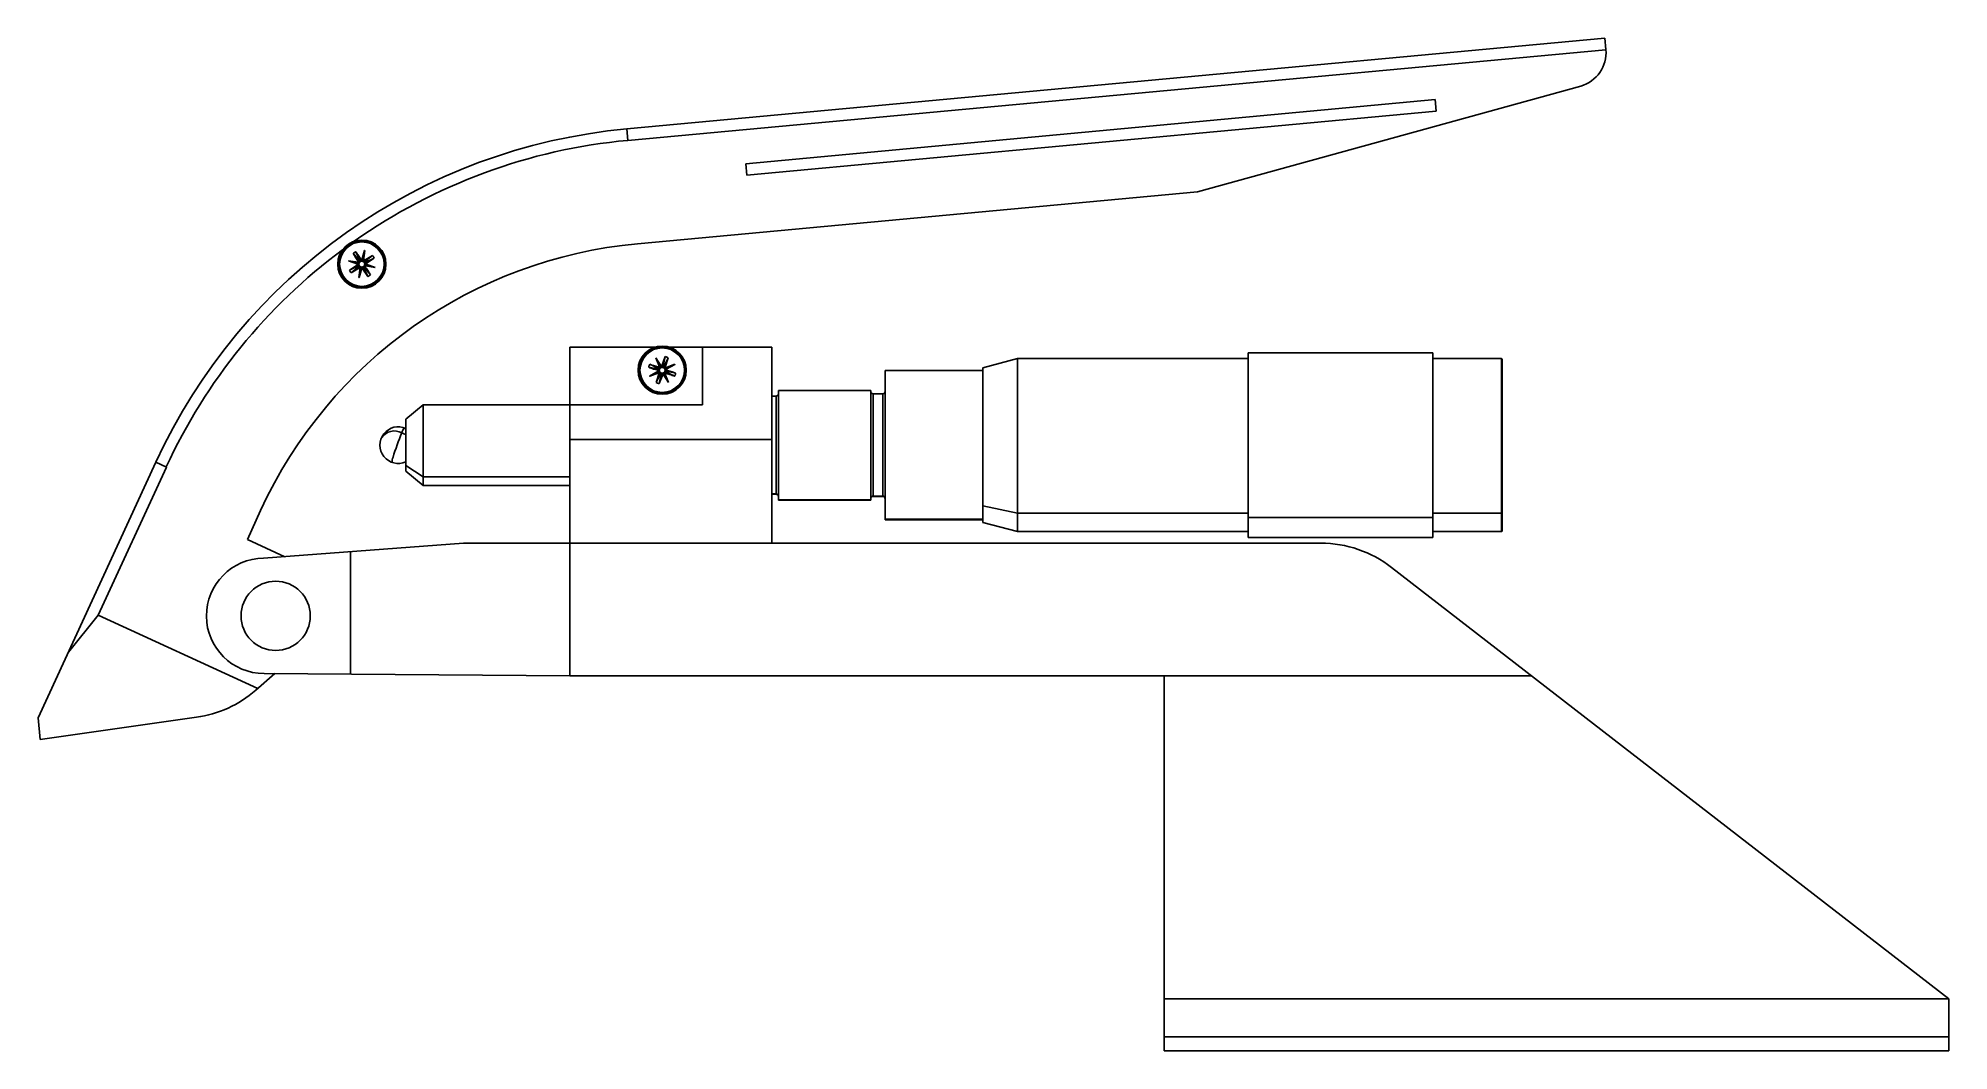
# Paper-space layout '_Front' of a CAD drawing. Header units: millimetres. Extents: x -104 to 61, y 17 to 105.
import ezdxf

# ---------------------------------------------------------------- set-up
doc = ezdxf.new("R2010")
doc.units = ezdxf.units.MM

psp = doc.layouts.new('_Front')

# ---------------------------------------------------------------- linework, layer by layer
at = {"color": 7, "linetype": 'Continuous', "lineweight": 25}
for p, q in [((-53.22, 97.33), (31.54, 105.2)), ((31.54, 105.2), (31.64, 104.21)), ((31.64, 104.2), (-53.13, 96.34)), ((31.64, 104.21), (31.64, 104.2)), ((-3.77, 91.88), (29.45, 101.04)), ((16.84, 99.87), (-42.9, 94.32)), ((16.93, 98.87), (16.84, 99.87)), ((-42.81, 93.33), (16.93, 98.87)), ((-53.22, 97.33), (-53.13, 96.34)), ((-42.9, 94.32), (-42.81, 93.33)), ((-52.3, 87.38), (-3.77, 91.88)), ((-76.92, 86.55), (-76.34, 85.8)), ((-76.71, 86.69), (-76.29, 85.83)), ((-76.18, 85.97), (-75.94, 86.78)), ((-75.94, 86.78), (-76.13, 85.85)), ((-75.93, 86.78), (-76.13, 85.85)), ((-75.93, 86.78), (-76.03, 85.94)), ((-75.25, 86.36), (-75.99, 85.77)), ((-75.98, 85.93), (-75.25, 86.36)), ((-75.1, 86.13), (-75.96, 85.72)), ((-75.1, 86.13), (-75.81, 85.66)), ((-76.54, 85.62), (-77.35, 85.89)), ((-77.35, 85.89), (-76.42, 85.67)), ((-77.34, 85.9), (-76.51, 85.77)), ((-77.34, 85.9), (-76.42, 85.67)), ((-77.26, 85.09), (-76.55, 85.56)), ((-77.26, 85.09), (-76.41, 85.5)), ((-77.11, 84.86), (-76.38, 85.45)), ((-76.38, 85.29), (-77.11, 84.86)), ((-76.55, 85.56), (-76.43, 85.58)), ((-76.54, 85.62), (-76.43, 85.62)), ((-76.41, 85.72), (-76.51, 85.77)), ((-76.43, 84.44), (-76.23, 85.36)), ((-76.43, 84.44), (-76.33, 85.28)), ((-76.42, 85.67), (-76.42, 85.67)), ((-76.42, 84.44), (-76.23, 85.36)), ((-76.18, 85.25), (-76.42, 84.44)), ((-76.38, 85.29), (-76.32, 85.4)), ((-76.33, 85.28), (-76.28, 85.38)), ((-76.23, 85.36), (-76.23, 85.36)), ((-76.18, 85.97), (-76.18, 85.86)), ((-76.18, 85.25), (-76.18, 85.36)), ((-76.13, 85.85), (-76.13, 85.85)), ((-76.03, 85.94), (-76.08, 85.84)), ((-75.66, 84.53), (-76.07, 85.38)), ((-75.98, 85.93), (-76.05, 85.82)), ((-75.44, 84.67), (-76.03, 85.41)), ((-75.86, 85.45), (-75.96, 85.5)), ((-75.02, 85.32), (-75.94, 85.55)), ((-75.02, 85.33), (-75.94, 85.55)), ((-75.94, 85.55), (-75.94, 85.55)), ((-75.81, 85.66), (-75.93, 85.64)), ((-75.82, 85.6), (-75.93, 85.6)), ((-75.02, 85.32), (-75.86, 85.45)), ((-75.82, 85.6), (-75.02, 85.33)), ((-58.15, 78.42), (-58.15, 49.92)), ((-58.15, 78.42), (-50.77, 78.42)), ((-49.53, 78.42), (-40.65, 78.42)), ((-46.65, 73.42), (-46.65, 78.42)), ((-40.65, 78.42), (-40.65, 61.42)), ((16.64, 77.92), (0.64, 77.92)), ((0.64, 61.92), (0.64, 77.92)), ((16.64, 77.92), (16.64, 61.92)), ((-51.32, 76.68), (-50.39, 76.47)), ((-51.24, 75.91), (-50.5, 76.34)), ((-51.24, 75.91), (-50.38, 76.31)), ((-51.23, 76.93), (-50.38, 76.52)), ((-51.23, 75.91), (-50.38, 76.31)), ((-50.44, 76.2), (-51.23, 75.91)), ((-50.69, 77.49), (-50.24, 76.76)), ((-50.69, 77.49), (-50.26, 76.64)), ((-50.38, 76.7), (-50.69, 77.48)), ((-50.69, 77.48), (-50.26, 76.64)), ((-50.67, 75.34), (-50.26, 76.19)), ((-50.39, 76.36), (-50.5, 76.34)), ((-50.44, 76.2), (-50.35, 76.26)), ((-50.41, 76.15), (-50.32, 76.24)), ((-50.41, 75.25), (-50.2, 76.17)), ((-50.38, 76.7), (-50.31, 76.61)), ((-50.38, 76.31), (-50.38, 76.31)), ((-50.26, 76.64), (-50.26, 76.64)), ((-50.24, 76.76), (-50.21, 76.66)), ((-50.19, 76.79), (-49.89, 77.59)), ((-50.19, 76.79), (-50.18, 76.66)), ((-50.11, 76.04), (-50.12, 76.17)), ((-49.89, 77.59), (-50.1, 76.66)), ((-50.06, 76.07), (-50.09, 76.17)), ((-49.63, 77.49), (-50.04, 76.64)), ((-49.61, 75.35), (-50.04, 76.19)), ((-49.61, 75.34), (-50.04, 76.19)), ((-50.04, 76.19), (-50.04, 76.19)), ((-49.92, 76.14), (-49.99, 76.22)), ((-49.89, 76.69), (-49.98, 76.59)), ((-49.86, 76.63), (-49.95, 76.57)), ((-49.07, 76.93), (-49.92, 76.52)), ((-49.06, 76.92), (-49.92, 76.52)), ((-49.92, 76.52), (-49.92, 76.52)), ((-49.07, 75.9), (-49.92, 76.31)), ((-49.8, 76.5), (-49.91, 76.47)), ((-48.98, 76.15), (-49.91, 76.36)), ((-49.63, 77.49), (-49.89, 76.69)), ((-49.86, 76.63), (-49.07, 76.93)), ((-49.06, 76.92), (-49.8, 76.5)), ((-22.36, 76.39), (-30.83, 76.39)), ((-30.83, 63.44), (-30.83, 76.39)), ((-19.36, 77.42), (-22.36, 76.61)), ((-22.36, 63.22), (-22.36, 76.61)), ((0.64, 77.42), (-19.36, 77.42)), ((-19.36, 62.42), (-19.36, 77.42)), ((22.59, 77.42), (16.64, 77.42)), ((22.59, 77.42), (22.59, 62.42)), ((22.64, 77.37), (22.64, 62.47)), ((-50.67, 75.34), (-50.41, 76.15)), ((-50.11, 76.04), (-50.41, 75.25)), ((-49.61, 75.34), (-50.06, 76.07)), ((-49.92, 76.14), (-49.61, 75.35)), ((-32.08, 74.67), (-40.08, 74.67)), ((-40.08, 65.16), (-40.08, 74.67)), ((-32.08, 74.67), (-32.08, 65.16)), ((-70.86, 73.42), (-72.36, 72.16)), ((-46.65, 73.42), (-70.86, 73.42)), ((-70.86, 66.42), (-70.86, 73.42)), ((-40.28, 74.17), (-40.65, 74.17)), ((-40.28, 74.17), (-40.28, 65.67)), ((-31.03, 74.37), (-31.88, 74.37)), ((-31.88, 65.47), (-31.88, 74.37)), ((-31.03, 74.37), (-31.03, 65.47)), ((-72.36, 67.67), (-72.36, 72.16)), ((-40.65, 70.42), (-58.15, 70.42)), ((-104.23, 46.27), (-94.03, 68.44)), ((-93.12, 68.02), (-99.03, 55.18)), ((-94.03, 68.44), (-93.12, 68.02)), ((-70.86, 67.17), (-72.36, 68.16)), ((-72.36, 67.67), (-70.86, 66.42)), ((-58.15, 67.17), (-70.86, 67.17)), ((-70.86, 66.42), (-58.15, 66.42)), ((-40.28, 65.7), (-40.65, 65.7)), ((-40.65, 65.67), (-40.28, 65.67)), ((-32.08, 65.19), (-40.08, 65.19)), ((-40.08, 65.16), (-32.08, 65.16)), ((-31.03, 65.5), (-31.88, 65.5)), ((-31.88, 65.47), (-31.03, 65.47)), ((-19.36, 64.03), (-22.36, 64.66)), ((-86.1, 61.75), (-84.95, 64.26)), ((-22.36, 63.49), (-30.83, 63.49)), ((-30.83, 63.44), (-22.36, 63.44)), ((-22.36, 63.22), (-19.36, 62.42)), ((0.64, 64.03), (-19.36, 64.03)), ((16.64, 63.64), (0.64, 63.64)), ((22.59, 64.03), (16.64, 64.03)), ((-82.86, 60.25), (-86.1, 61.75)), ((-67.38, 61.42), (-84.7, 60.12)), ((-67.38, 61.42), (6.93, 61.42)), ((-19.36, 62.42), (0.64, 62.42)), ((0.64, 61.92), (16.64, 61.92)), ((16.64, 62.42), (22.59, 62.42)), ((-77.15, 50.06), (-77.15, 60.68)), ((13.05, 59.32), (61.35, 21.92)), ((-99.03, 55.18), (-101.61, 51.97)), ((-99.03, 55.18), (-85.19, 48.82)), ((-85.37, 48.67), (-83.71, 50.11)), ((-84.65, 50.12), (-58.15, 49.92)), ((25.2, 49.92), (-58.15, 49.92)), ((-6.65, 17.42), (-6.65, 49.92)), ((-104.23, 46.27), (-104.05, 44.4)), ((-104.05, 44.4), (-90.51, 46.33)), ((61.35, 21.92), (-6.65, 21.92)), ((61.35, 21.92), (61.35, 17.42)), ((61.35, 18.62), (-6.65, 18.62)), ((61.35, 17.42), (-6.65, 17.42))]:
    psp.add_line(p, q, dxfattribs=at)
for centre, radius in [((-76.18, 85.61), 2.09), ((-76.18, 85.61), 2.01), ((-76.18, 85.61), 1.93), ((-50.15, 76.42), 2.09), ((-50.15, 76.42), 2.01), ((-50.15, 76.42), 1.93), ((-83.65, 55.12), 3)]:
    psp.add_circle(centre, radius, dxfattribs=at)
for centre, radius, start, end in [((28.65, 103.94), 3, 285.4269, 5.0776), ((-48.61, 47.55), 50, 95.2995, 155.2995), ((-48.61, 47.55), 49, 95.2995, 125.1865), ((-48.61, 47.55), 49, 126.6578, 155.2995), ((-48.61, 47.55), 40, 95.2995, 155.2995), ((22.59, 77.37), 0.05, 360, 90), ((-31.88, 74.57), 0.2, 180, 270), ((-31.03, 74.57), 0.2, 270, 0), ((-40.28, 74.37), 0.2, 270, 0), ((-73.02, 69.92), 1.59, 65.5591, 294.4409), ((-71.91, 70.81), 0.823, 133.6104, 168.0794), ((-73.36, 69.8), 1.35, 61.3386, 145.9469), ((-54.98, 63.36), 19.3, 156.7408, 163.4197), ((-73.49, 68.84), 2.28, 60.2527, 70.0257), ((-72.55, 68.47), 1.01, 156.5178, 182.6263), ((-40.28, 65.5), 0.199, 0.2055, 90.204), ((-40.28, 65.47), 0.2, 0, 90), ((-31.88, 65.3), 0.199, 89.796, 179.7945), ((-31.88, 65.27), 0.2, 90, 180), ((-31.03, 65.3), 0.199, 0.2055, 90.204), ((-31.03, 65.27), 0.2, 360, 90), ((22.59, 64.07), 0.0456, 263.9632, 352.2959), ((6.93, 51.42), 10, 52.2419, 90), ((22.59, 62.47), 0.05, 270, 360), ((-84.65, 55.12), 5, 90.5324, 270), ((-91.92, 56.23), 10, 278.0862, 310.8728)]:
    psp.add_arc(centre, radius, start, end, dxfattribs=at)
for points, knots in [([(-76.92, 86.55), (-76.91, 86.56), (-76.87, 86.59), (-76.84, 86.61), (-76.82, 86.62)], [0, 0, 0, 0, 0.559998, 1, 1, 1, 1]), ([(-76.51, 85.77), (-76.5, 85.77), (-76.49, 85.78), (-76.49, 85.79), (-76.48, 85.8), (-76.53, 85.94), (-76.73, 86.17), (-76.86, 86.42), (-76.92, 86.55)], [0, 0, 0, 0, 0.0154794, 0.0312129, 0.0461264, 0.0613834, 0.5000981, 1, 1, 1, 1]), ([(-76.82, 86.62), (-76.8, 86.63), (-76.76, 86.66), (-76.72, 86.68), (-76.71, 86.69)], [0, 0, 0, 0, 0.560015, 1, 1, 1, 1]), ([(-76.71, 86.69), (-76.62, 86.56), (-76.49, 86.38), (-76.35, 86.15), (-76.28, 86.04), (-76.25, 85.99), (-76.23, 85.97), (-76.21, 85.96), (-76.2, 85.96), (-76.19, 85.97), (-76.18, 85.97)], [0, 0, 0, 0, 0.4990319, 0.7487139, 0.8778321, 0.9381482, 0.953068, 0.9679877, 0.9840066, 1, 1, 1, 1]), ([(-75.94, 86.78), (-75.94, 86.78), (-75.93, 86.78), (-75.93, 86.78), (-75.93, 86.78)], [0, 0, 0, 0, 0.56002, 1, 1, 1, 1]), ([(-75.25, 86.36), (-75.22, 86.32), (-75.16, 86.24), (-75.12, 86.16), (-75.1, 86.13)], [0, 0, 0, 0, 0.560033, 1, 1, 1, 1]), ([(-77.35, 85.89), (-77.34, 85.89), (-77.34, 85.89), (-77.34, 85.9), (-77.34, 85.9)], [0, 0, 0, 0, 0.56002, 1, 1, 1, 1]), ([(-77.11, 84.86), (-77.14, 84.9), (-77.2, 84.97), (-77.24, 85.06), (-77.26, 85.09)], [0, 0, 0, 0, 0.560033, 1, 1, 1, 1]), ([(-76.55, 85.56), (-76.55, 85.57), (-76.54, 85.57), (-76.54, 85.59), (-76.54, 85.61), (-76.54, 85.61), (-76.54, 85.62)], [0, 0, 0, 0, 0.279328, 0.558925, 0.77916, 1, 1, 1, 1]), ([(-76.42, 85.67), (-76.43, 85.66), (-76.43, 85.64), (-76.43, 85.62), (-76.43, 85.62)], [0, 0, 0, 0, 0.5599188, 1, 1, 1, 1]), ([(-76.43, 85.62), (-76.43, 85.61), (-76.43, 85.6), (-76.43, 85.58), (-76.43, 85.58)], [0, 0, 0, 0, 0.559955, 1, 1, 1, 1]), ([(-76.43, 85.58), (-76.43, 85.56), (-76.42, 85.54), (-76.41, 85.51), (-76.41, 85.5)], [0, 0, 0, 0, 0.559808, 1, 1, 1, 1]), ([(-76.41, 85.72), (-76.41, 85.71), (-76.42, 85.69), (-76.42, 85.68), (-76.42, 85.67)], [0, 0, 0, 0, 0.559919, 1, 1, 1, 1]), ([(-76.34, 85.8), (-76.34, 85.8), (-76.36, 85.79), (-76.37, 85.77), (-76.39, 85.75), (-76.4, 85.73), (-76.41, 85.72)], [0, 0, 0, 0, 0.289739, 0.463202, 0.655283, 1, 1, 1, 1]), ([(-76.41, 85.5), (-76.4, 85.49), (-76.39, 85.47), (-76.38, 85.46), (-76.38, 85.45)], [0, 0, 0, 0, 0.559933, 1, 1, 1, 1]), ([(-76.38, 85.45), (-76.37, 85.44), (-76.35, 85.42), (-76.33, 85.41), (-76.32, 85.4)], [0, 0, 0, 0, 0.559808, 1, 1, 1, 1]), ([(-76.33, 85.28), (-76.33, 85.28), (-76.34, 85.29), (-76.36, 85.3), (-76.37, 85.3), (-76.38, 85.29), (-76.38, 85.29)], [0, 0, 0, 0, 0.2793654, 0.558946, 0.7791531, 1, 1, 1, 1]), ([(-76.29, 85.83), (-76.3, 85.83), (-76.32, 85.82), (-76.33, 85.81), (-76.34, 85.8)], [0, 0, 0, 0, 0.559942, 1, 1, 1, 1]), ([(-76.32, 85.4), (-76.31, 85.39), (-76.3, 85.39), (-76.29, 85.38), (-76.28, 85.38)], [0, 0, 0, 0, 0.559955, 1, 1, 1, 1]), ([(-76.28, 85.38), (-76.27, 85.38), (-76.26, 85.37), (-76.24, 85.37), (-76.23, 85.36)], [0, 0, 0, 0, 0.559919, 1, 1, 1, 1]), ([(-76.23, 85.36), (-76.22, 85.36), (-76.2, 85.36), (-76.19, 85.36), (-76.18, 85.36)], [0, 0, 0, 0, 0.559919, 1, 1, 1, 1]), ([(-76.13, 85.85), (-76.14, 85.86), (-76.16, 85.86), (-76.17, 85.86), (-76.18, 85.86)], [0, 0, 0, 0, 0.559919, 1, 1, 1, 1]), ([(-75.66, 84.53), (-75.74, 84.65), (-75.87, 84.84), (-76.01, 85.06), (-76.09, 85.18), (-76.12, 85.23), (-76.14, 85.25), (-76.15, 85.25), (-76.16, 85.26), (-76.17, 85.25), (-76.18, 85.25)], [0, 0, 0, 0, 0.4990319, 0.7487139, 0.8778321, 0.9381482, 0.953068, 0.9679877, 0.9840066, 1, 1, 1, 1]), ([(-76.08, 85.84), (-76.09, 85.84), (-76.1, 85.85), (-76.12, 85.85), (-76.13, 85.85)], [0, 0, 0, 0, 0.559918, 1, 1, 1, 1]), ([(-76.05, 85.82), (-76.05, 85.82), (-76.06, 85.83), (-76.07, 85.83), (-76.08, 85.84)], [0, 0, 0, 0, 0.559955, 1, 1, 1, 1]), ([(-76.07, 85.38), (-76.06, 85.39), (-76.05, 85.4), (-76.03, 85.41), (-76.03, 85.41)], [0, 0, 0, 0, 0.559942, 1, 1, 1, 1]), ([(-75.99, 85.77), (-76, 85.78), (-76.01, 85.8), (-76.04, 85.81), (-76.05, 85.82)], [0, 0, 0, 0, 0.559808, 1, 1, 1, 1]), ([(-76.03, 85.94), (-76.03, 85.93), (-76.02, 85.92), (-76.01, 85.92), (-75.99, 85.92), (-75.98, 85.92), (-75.98, 85.93)], [0, 0, 0, 0, 0.279365, 0.558946, 0.779153, 1, 1, 1, 1]), ([(-76.03, 85.41), (-76.02, 85.42), (-76, 85.43), (-75.99, 85.45), (-75.97, 85.47), (-75.96, 85.49), (-75.96, 85.5)], [0, 0, 0, 0, 0.289739, 0.463202, 0.655283, 1, 1, 1, 1]), ([(-75.96, 85.72), (-75.96, 85.73), (-75.97, 85.74), (-75.98, 85.76), (-75.99, 85.77)], [0, 0, 0, 0, 0.559933, 1, 1, 1, 1]), ([(-75.93, 85.64), (-75.94, 85.65), (-75.94, 85.68), (-75.95, 85.71), (-75.96, 85.72)], [0, 0, 0, 0, 0.559808, 1, 1, 1, 1]), ([(-75.96, 85.5), (-75.95, 85.51), (-75.94, 85.52), (-75.94, 85.54), (-75.94, 85.55)], [0, 0, 0, 0, 0.559918, 1, 1, 1, 1]), ([(-75.94, 85.55), (-75.94, 85.56), (-75.93, 85.58), (-75.93, 85.59), (-75.93, 85.6)], [0, 0, 0, 0, 0.559919, 1, 1, 1, 1]), ([(-75.93, 85.6), (-75.93, 85.61), (-75.93, 85.62), (-75.93, 85.63), (-75.93, 85.64)], [0, 0, 0, 0, 0.559955, 1, 1, 1, 1]), ([(-75.86, 85.45), (-75.86, 85.45), (-75.87, 85.44), (-75.87, 85.43), (-75.88, 85.41), (-75.83, 85.27), (-75.64, 85.05), (-75.51, 84.8), (-75.44, 84.67)], [0, 0, 0, 0, 0.015479, 0.031213, 0.046126, 0.061383, 0.500098, 1, 1, 1, 1]), ([(-75.81, 85.66), (-75.81, 85.65), (-75.82, 85.64), (-75.83, 85.63), (-75.83, 85.61), (-75.82, 85.6), (-75.82, 85.6)], [0, 0, 0, 0, 0.279328, 0.558925, 0.77916, 1, 1, 1, 1]), ([(-75.54, 84.6), (-75.56, 84.58), (-75.6, 84.56), (-75.64, 84.54), (-75.66, 84.53)], [0, 0, 0, 0, 0.560015, 1, 1, 1, 1]), ([(-75.44, 84.67), (-75.46, 84.66), (-75.49, 84.63), (-75.53, 84.61), (-75.54, 84.6)], [0, 0, 0, 0, 0.559998, 1, 1, 1, 1]), ([(-75.02, 85.33), (-75.02, 85.33), (-75.02, 85.32), (-75.02, 85.32), (-75.02, 85.32)], [0, 0, 0, 0, 0.56002, 1, 1, 1, 1]), ([(-76.42, 84.44), (-76.42, 84.44), (-76.43, 84.44), (-76.43, 84.44), (-76.43, 84.44)], [0, 0, 0, 0, 0.56002, 1, 1, 1, 1]), ([(-51.32, 76.68), (-51.31, 76.71), (-51.3, 76.75), (-51.29, 76.79), (-51.28, 76.81)], [0, 0, 0, 0, 0.559998, 1, 1, 1, 1]), ([(-50.5, 76.34), (-50.5, 76.34), (-50.5, 76.35), (-50.5, 76.36), (-50.51, 76.38), (-50.63, 76.46), (-50.93, 76.51), (-51.18, 76.62), (-51.32, 76.68)], [0, 0, 0, 0, 0.015479, 0.031213, 0.046126, 0.061383, 0.500098, 1, 1, 1, 1]), ([(-51.28, 76.81), (-51.27, 76.83), (-51.26, 76.87), (-51.24, 76.91), (-51.23, 76.93)], [0, 0, 0, 0, 0.560015, 1, 1, 1, 1]), ([(-51.23, 76.93), (-51.09, 76.88), (-50.88, 76.82), (-50.62, 76.73), (-50.5, 76.69), (-50.44, 76.67), (-50.41, 76.67), (-50.4, 76.67), (-50.38, 76.68), (-50.38, 76.69), (-50.38, 76.7)], [0, 0, 0, 0, 0.4990319, 0.7487139, 0.8778321, 0.9381482, 0.953068, 0.9679877, 0.9840066, 1, 1, 1, 1]), ([(-50.69, 77.48), (-50.69, 77.48), (-50.69, 77.48), (-50.69, 77.49), (-50.69, 77.49)], [0, 0, 0, 0, 0.56002, 1, 1, 1, 1]), ([(-50.41, 76.15), (-50.41, 76.15), (-50.41, 76.16), (-50.42, 76.18), (-50.43, 76.19), (-50.43, 76.2), (-50.44, 76.2)], [0, 0, 0, 0, 0.279328, 0.558925, 0.77916, 1, 1, 1, 1]), ([(-50.39, 76.47), (-50.4, 76.46), (-50.4, 76.44), (-50.4, 76.42), (-50.4, 76.39), (-50.4, 76.37), (-50.39, 76.36)], [0, 0, 0, 0, 0.289739, 0.463202, 0.655283, 1, 1, 1, 1]), ([(-50.38, 76.52), (-50.38, 76.51), (-50.39, 76.5), (-50.39, 76.48), (-50.39, 76.47)], [0, 0, 0, 0, 0.559942, 1, 1, 1, 1]), ([(-50.39, 76.36), (-50.39, 76.35), (-50.39, 76.33), (-50.38, 76.32), (-50.38, 76.31)], [0, 0, 0, 0, 0.559919, 1, 1, 1, 1]), ([(-50.38, 76.31), (-50.37, 76.3), (-50.36, 76.28), (-50.35, 76.27), (-50.35, 76.26)], [0, 0, 0, 0, 0.559919, 1, 1, 1, 1]), ([(-50.35, 76.26), (-50.35, 76.26), (-50.34, 76.25), (-50.33, 76.24), (-50.32, 76.24)], [0, 0, 0, 0, 0.559955, 1, 1, 1, 1]), ([(-50.32, 76.24), (-50.31, 76.23), (-50.29, 76.21), (-50.27, 76.2), (-50.26, 76.19)], [0, 0, 0, 0, 0.559808, 1, 1, 1, 1]), ([(-50.26, 76.64), (-50.27, 76.63), (-50.29, 76.63), (-50.3, 76.61), (-50.31, 76.61)], [0, 0, 0, 0, 0.5599185, 1, 1, 1, 1]), ([(-50.21, 76.66), (-50.22, 76.65), (-50.24, 76.65), (-50.26, 76.64), (-50.26, 76.64)], [0, 0, 0, 0, 0.5599179, 1, 1, 1, 1]), ([(-50.26, 76.19), (-50.25, 76.19), (-50.23, 76.18), (-50.21, 76.17), (-50.2, 76.17)], [0, 0, 0, 0, 0.559933, 1, 1, 1, 1]), ([(-50.24, 76.76), (-50.24, 76.76), (-50.22, 76.76), (-50.21, 76.77), (-50.2, 76.78), (-50.19, 76.79), (-50.19, 76.79)], [0, 0, 0, 0, 0.279365, 0.558946, 0.779153, 1, 1, 1, 1]), ([(-50.18, 76.66), (-50.18, 76.66), (-50.2, 76.66), (-50.21, 76.66), (-50.21, 76.66)], [0, 0, 0, 0, 0.559955, 1, 1, 1, 1]), ([(-50.2, 76.17), (-50.19, 76.17), (-50.16, 76.16), (-50.14, 76.17), (-50.12, 76.17)], [0, 0, 0, 0, 0.559808, 1, 1, 1, 1]), ([(-50.1, 76.66), (-50.11, 76.66), (-50.14, 76.67), (-50.16, 76.66), (-50.18, 76.66)], [0, 0, 0, 0, 0.559808, 1, 1, 1, 1]), ([(-50.12, 76.17), (-50.12, 76.17), (-50.1, 76.17), (-50.09, 76.17), (-50.09, 76.17)], [0, 0, 0, 0, 0.5599545, 1, 1, 1, 1]), ([(-50.04, 76.64), (-50.05, 76.65), (-50.07, 76.65), (-50.09, 76.66), (-50.1, 76.66)], [0, 0, 0, 0, 0.559933, 1, 1, 1, 1]), ([(-50.09, 76.17), (-50.08, 76.18), (-50.06, 76.18), (-50.05, 76.19), (-50.04, 76.19)], [0, 0, 0, 0, 0.559919, 1, 1, 1, 1]), ([(-49.98, 76.59), (-49.99, 76.6), (-50.01, 76.62), (-50.03, 76.64), (-50.04, 76.64)], [0, 0, 0, 0, 0.559808, 1, 1, 1, 1]), ([(-50.04, 76.19), (-50.03, 76.2), (-50.01, 76.21), (-50, 76.22), (-49.99, 76.22)], [0, 0, 0, 0, 0.559919, 1, 1, 1, 1]), ([(-49.95, 76.57), (-49.96, 76.57), (-49.96, 76.58), (-49.97, 76.59), (-49.98, 76.59)], [0, 0, 0, 0, 0.5599545, 1, 1, 1, 1]), ([(-49.92, 76.52), (-49.93, 76.53), (-49.94, 76.55), (-49.95, 76.56), (-49.95, 76.57)], [0, 0, 0, 0, 0.559919, 1, 1, 1, 1]), ([(-49.91, 76.47), (-49.91, 76.48), (-49.91, 76.5), (-49.92, 76.51), (-49.92, 76.52)], [0, 0, 0, 0, 0.559918, 1, 1, 1, 1]), ([(-49.92, 76.31), (-49.92, 76.32), (-49.91, 76.33), (-49.91, 76.35), (-49.91, 76.36)], [0, 0, 0, 0, 0.559942, 1, 1, 1, 1]), ([(-49.91, 76.36), (-49.9, 76.37), (-49.9, 76.39), (-49.9, 76.41), (-49.9, 76.44), (-49.9, 76.46), (-49.91, 76.47)], [0, 0, 0, 0, 0.289739, 0.463202, 0.655283, 1, 1, 1, 1]), ([(-49.89, 77.59), (-49.84, 77.57), (-49.75, 77.55), (-49.67, 77.51), (-49.63, 77.49)], [0, 0, 0, 0, 0.560033, 1, 1, 1, 1]), ([(-49.89, 76.69), (-49.89, 76.68), (-49.89, 76.67), (-49.89, 76.65), (-49.88, 76.64), (-49.87, 76.64), (-49.86, 76.63)], [0, 0, 0, 0, 0.279328, 0.558925, 0.77916, 1, 1, 1, 1]), ([(-49.8, 76.5), (-49.8, 76.49), (-49.8, 76.48), (-49.8, 76.47), (-49.79, 76.45), (-49.67, 76.37), (-49.38, 76.32), (-49.12, 76.21), (-48.98, 76.15)], [0, 0, 0, 0, 0.015479, 0.031213, 0.046126, 0.061383, 0.500098, 1, 1, 1, 1]), ([(-49.07, 76.93), (-49.07, 76.92), (-49.06, 76.92), (-49.06, 76.92), (-49.06, 76.92)], [0, 0, 0, 0, 0.56002, 1, 1, 1, 1]), ([(-51.23, 75.91), (-51.24, 75.91), (-51.24, 75.91), (-51.24, 75.91), (-51.24, 75.91)], [0, 0, 0, 0, 0.56002, 1, 1, 1, 1]), ([(-50.41, 75.25), (-50.46, 75.26), (-50.55, 75.28), (-50.63, 75.32), (-50.67, 75.34)], [0, 0, 0, 0, 0.560033, 1, 1, 1, 1]), ([(-50.06, 76.07), (-50.07, 76.07), (-50.08, 76.07), (-50.09, 76.06), (-50.1, 76.05), (-50.11, 76.04), (-50.11, 76.04)], [0, 0, 0, 0, 0.279365, 0.558946, 0.779153, 1, 1, 1, 1]), ([(-49.07, 75.9), (-49.21, 75.95), (-49.42, 76.01), (-49.68, 76.1), (-49.81, 76.14), (-49.86, 76.16), (-49.89, 76.16), (-49.91, 76.16), (-49.92, 76.15), (-49.92, 76.14), (-49.92, 76.14)], [0, 0, 0, 0, 0.499032, 0.748714, 0.877832, 0.938148, 0.953068, 0.967988, 0.984007, 1, 1, 1, 1]), ([(-49.61, 75.35), (-49.61, 75.35), (-49.61, 75.35), (-49.61, 75.35), (-49.61, 75.34)], [0, 0, 0, 0, 0.56002, 1, 1, 1, 1]), ([(-49.02, 76.02), (-49.03, 76), (-49.04, 75.96), (-49.06, 75.92), (-49.07, 75.9)], [0, 0, 0, 0, 0.560015, 1, 1, 1, 1]), ([(-48.98, 76.15), (-48.99, 76.12), (-49, 76.08), (-49.01, 76.04), (-49.02, 76.02)], [0, 0, 0, 0, 0.559998, 1, 1, 1, 1])]:
    psp.add_open_spline(points, degree=3, knots=knots, dxfattribs=at)
for points in [[(-76.18, 85.86), (-76.2, 85.86), (-76.24, 85.86), (-76.27, 85.84), (-76.29, 85.83)], [(-76.18, 85.36), (-76.16, 85.36), (-76.12, 85.36), (-76.09, 85.38), (-76.07, 85.38)], [(-50.31, 76.61), (-50.32, 76.6), (-50.35, 76.57), (-50.37, 76.54), (-50.38, 76.52)], [(-49.99, 76.22), (-49.98, 76.23), (-49.95, 76.26), (-49.93, 76.29), (-49.92, 76.31)]]:
    psp.add_open_spline(points, degree=3, dxfattribs=at)

doc.saveas('drawing.dxf')
